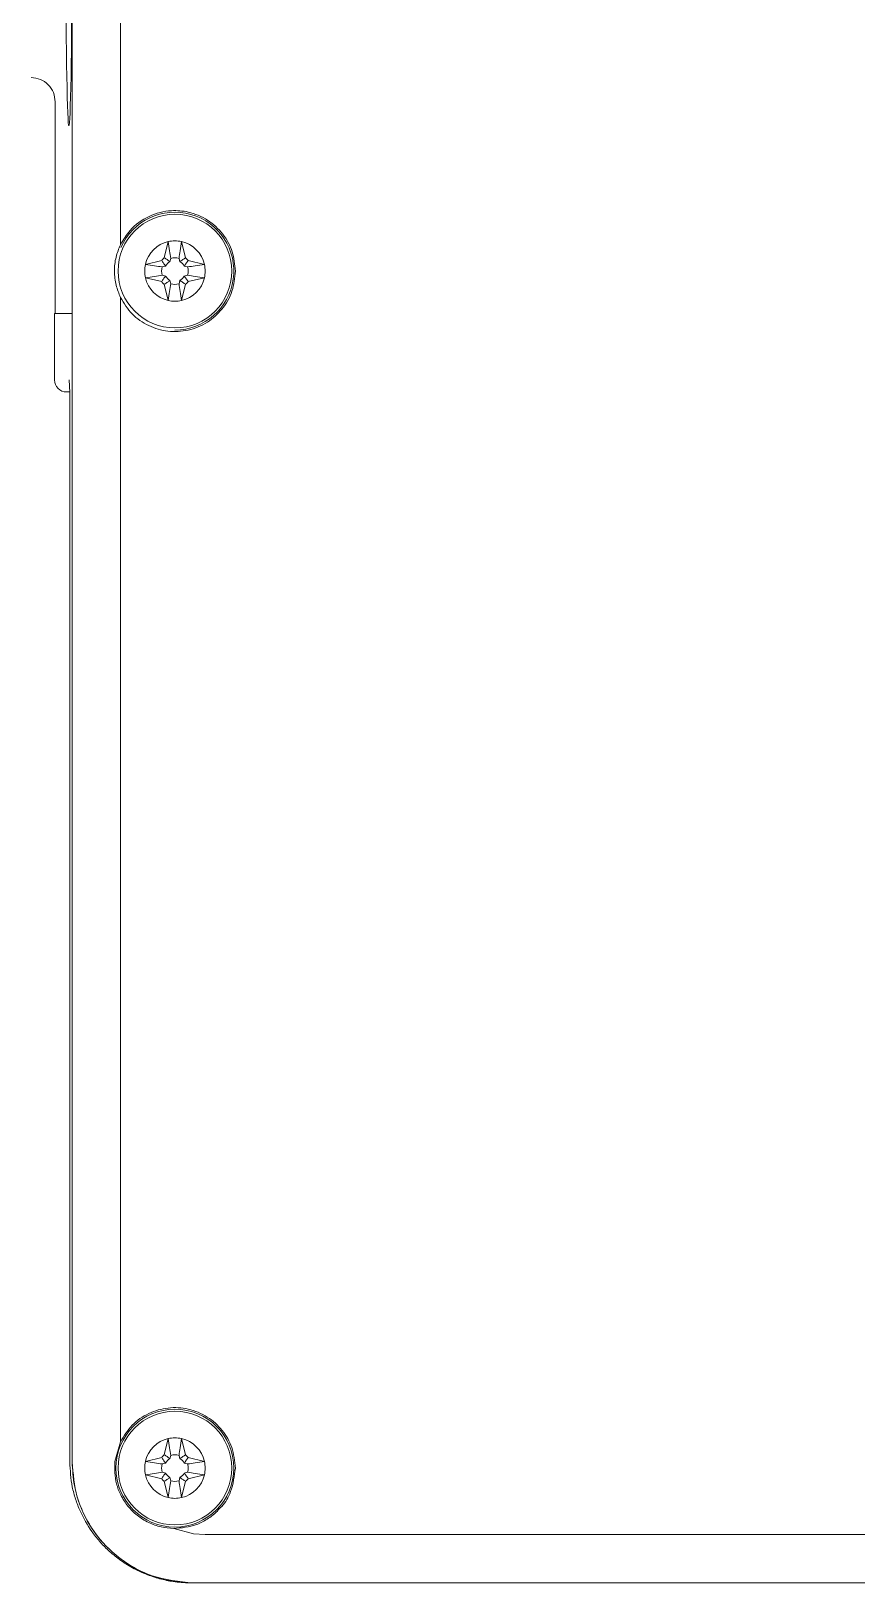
# Model space of a CAD drawing. Extents: x -6836 to 13740, y -142 to 3166.
# Drawn here: x 1492.72 to 1495.342, y 2938.186 to 2943.113 of the extents above; entities that cross this region are included whole.
import ezdxf

# ---------------------------------------------------------------- set-up
doc = ezdxf.new("R2010")
doc.units = 0
doc.header["$LTSCALE"] = 18
doc.header["$MEASUREMENT"] = 0
doc.layers.add('P-EQMT-N', color=3, linetype='Continuous')

# ---------------------------------------------------------------- blocks, each defined once
blk = doc.blocks.new('A$C472C50F8')
at = {"linetype": 'Continuous', "lineweight": 0}
for p, q in [((31.8501, 38.2164), (31.8501, 44.5501)), ((31.8502, 39.56), (31.8502, 34.5698)), ((32.0038, 39.56), (32.0038, 38.4345)), ((31.7965, 38.8882), (31.7965, 38.37)), ((32.1429, 38.3928), (32.1554, 38.4444)), ((32.1976, 38.4444), (32.2101, 38.3928)), ((32.0829, 38.3719), (32.1345, 38.3844)), ((32.1634, 38.391), (32.1608, 38.3803)), ((32.1922, 38.3803), (32.1896, 38.391)), ((32.2184, 38.3844), (32.2701, 38.3719)), ((31.7961, 38.37), (31.7961, 38.2164)), ((31.7965, 38.37), (31.7961, 38.37)), ((32.147, 38.3665), (32.1363, 38.3639)), ((32.1363, 38.3377), (32.147, 38.3351)), ((32.2167, 38.3639), (32.206, 38.3665)), ((32.206, 38.3351), (32.2167, 38.3377)), ((32.1345, 38.3172), (32.0829, 38.3297)), ((32.1554, 38.2572), (32.1429, 38.3088)), ((32.1608, 38.3213), (32.1634, 38.3106)), ((32.1896, 38.3106), (32.1922, 38.3213)), ((32.2101, 38.3088), (32.1976, 38.2572)), ((32.2701, 38.3297), (32.2184, 38.3172)), ((32.0038, 38.2671), (32.0038, 34.6344)), ((31.7942, 38.2164), (31.7942, 38.0053)), ((31.7945, 38.2164), (31.7942, 38.2164)), ((31.7961, 38.2164), (31.7945, 38.2164)), ((31.7961, 38.2164), (31.7965, 38.2164)), ((31.7965, 38.2164), (31.8501, 38.2164)), ((31.8502, 38.2164), (31.8501, 38.2164)), ((31.8502, 34.5698), (31.8502, 38.2164)), ((31.8329, 37.9669), (31.8326, 37.9669)), ((31.8426, 37.9669), (31.8329, 37.9669)), ((31.8426, 37.9669), (31.8426, 34.5698)), ((32.1429, 34.5926), (32.1554, 34.6442)), ((32.1976, 34.6442), (32.2101, 34.5926)), ((31.9857, 34.5715), (32.0038, 34.6344)), ((32.1634, 34.5908), (32.1608, 34.5801)), ((32.1922, 34.5801), (32.1896, 34.5908)), ((32.0829, 34.5717), (32.1345, 34.5842)), ((32.147, 34.5663), (32.1363, 34.5637)), ((32.2167, 34.5637), (32.206, 34.5663)), ((32.2184, 34.5842), (32.2701, 34.5717)), ((32.1345, 34.517), (32.0829, 34.5295)), ((32.1363, 34.5375), (32.147, 34.5349)), ((32.1554, 34.457), (32.1429, 34.5087)), ((32.1608, 34.5211), (32.1634, 34.5104)), ((32.1896, 34.5104), (32.1922, 34.5211)), ((32.2101, 34.5087), (32.1976, 34.457)), ((32.206, 34.5349), (32.2167, 34.5375)), ((32.2701, 34.5295), (32.2184, 34.517)), ((32.1726, 34.3587), (32.236, 34.342)), ((32.236, 34.342), (32.2725, 34.3395)), ((32.2341, 34.1859), (32.23, 34.1859)), ((32.2341, 34.1859), (36.5716, 34.1859)), ((32.2341, 34.1859), (34.4029, 34.1859))]:
    blk.add_line(p, q, dxfattribs=at)
for centre, radius in [((32.1765, 38.3508), 0.1804), ((32.1765, 34.5506), 0.1871), ((32.1765, 34.5506), 0.1804)]:
    blk.add_circle(centre, radius, dxfattribs=at)
for centre, radius, start, end in [((32.1765, 38.3508), 0.1871, 270, 156.2587), ((32.1765, 38.3508), 0.096, 102.709, 167.291), ((32.1765, 38.3508), 0.096, 77.291, 102.709), ((32.1765, 38.3508), 0.096, 12.709, 77.291), ((32.1765, 38.3508), 0.0537, 128.6822, 141.3178), ((32.1765, 38.3508), 0.0423, 71.9052, 108.0948), ((32.1765, 38.3508), 0.0537, 38.6822, 51.3178), ((32.1765, 38.3508), 0.096, 167.291, 192.709), ((32.1765, 38.3508), 0.0423, 161.9052, 198.0948), ((32.1765, 38.3508), 0.0334, 118.0076, 151.9924), ((32.1765, 38.3508), 0.0334, 208.0076, 241.9924), ((32.1765, 38.3508), 0.0334, 28.0076, 61.9924), ((32.1765, 38.3508), 0.0334, 298.0076, 331.9924), ((32.1765, 38.3508), 0.0423, 341.9052, 18.0948), ((32.1765, 38.3508), 0.096, 347.291, 12.709), ((32.1765, 38.3508), 0.096, 192.709, 257.291), ((32.1765, 38.3508), 0.0537, 218.6822, 231.3178), ((32.1765, 38.3508), 0.0423, 251.9052, 288.0948), ((32.1765, 38.3508), 0.096, 282.709, 347.291), ((32.1765, 38.3508), 0.0537, 308.6822, 321.3178), ((32.1765, 38.3508), 0.096, 257.291, 270), ((32.1765, 38.3508), 0.096, 270, 282.709), ((31.8326, 38.0053), 0.0384, 180, 270), ((32.1765, 34.5506), 0.096, 102.709, 167.291), ((32.1765, 34.5506), 0.096, 77.291, 102.709), ((32.1765, 34.5506), 0.096, 12.709, 77.291), ((32.1765, 34.5506), 0.0537, 128.6822, 141.3178), ((32.1765, 34.5506), 0.0423, 71.9052, 108.0948), ((32.1765, 34.5506), 0.0537, 38.6822, 51.3178), ((32.1765, 34.5506), 0.096, 167.291, 192.709), ((32.1765, 34.5506), 0.0423, 161.9052, 198.0948), ((32.1765, 34.5506), 0.0334, 118.0076, 151.9924), ((32.1765, 34.5506), 0.0334, 28.0076, 61.9924), ((32.1765, 34.5506), 0.0423, 341.9052, 18.0948), ((32.1765, 34.5506), 0.096, 347.291, 12.709), ((32.1765, 34.5506), 0.096, 192.709, 257.291), ((32.1765, 34.5506), 0.0537, 218.6822, 231.3178), ((32.1765, 34.5506), 0.0334, 208.0076, 241.9924), ((32.1765, 34.5506), 0.0423, 251.9052, 288.0948), ((32.1765, 34.5506), 0.0334, 298.0076, 331.9924), ((32.1765, 34.5506), 0.096, 282.709, 347.291), ((32.1765, 34.5506), 0.0537, 308.6822, 321.3178), ((32.1765, 34.5506), 0.096, 257.291, 270), ((32.1765, 34.5506), 0.096, 270, 282.709)]:
    blk.add_arc(centre, radius, start, end, dxfattribs=at)
blk.add_ellipse((31.84, 39.3488), major_axis=(0, 0.5374), ratio=0.017455, dxfattribs=at)
for points, knots in [([(31.7965, 38.8882), (31.7954, 38.8983), (31.7931, 38.9185), (31.7751, 38.9436), (31.75, 38.9616), (31.7298, 38.9639), (31.7197, 38.965)], [0, 0, 0, 0, 0.2512083, 0.5000048, 0.7487921, 1, 1, 1, 1]), ([(32.0038, 38.4345), (32.0131, 38.4503), (32.0353, 38.4877), (32.0923, 38.5285), (32.1587, 38.5455), (32.2238, 38.5401), (32.2822, 38.5157), (32.3308, 38.4706), (32.3625, 38.4135), (32.3665, 38.3715), (32.3684, 38.3508)], [0, 0, 0, 0, 0.106671, 0.25213, 0.395705, 0.499174, 0.629719, 0.756666, 0.880072, 1, 1, 1, 1]), ([(32.0038, 38.2671), (31.9985, 38.2799), (31.9876, 38.3064), (31.983, 38.3505), (31.9875, 38.3947), (31.9984, 38.4215), (32.0038, 38.4345)], [0, 0, 0, 0, 0.239957, 0.497906, 0.756227, 1, 1, 1, 1]), ([(32.1634, 38.391), (32.1622, 38.3991), (32.1595, 38.4169), (32.1569, 38.4347), (32.1554, 38.4444)], [0, 0, 0, 0, 0.45233, 1, 1, 1, 1]), ([(32.1896, 38.391), (32.1908, 38.3991), (32.1935, 38.4169), (32.1961, 38.4347), (32.1976, 38.4444)], [0, 0, 0, 0, 0.45233, 1, 1, 1, 1]), ([(32.147, 38.3665), (32.1447, 38.3696), (32.1403, 38.3755), (32.1364, 38.3815), (32.1345, 38.3844)], [0, 0, 0, 0, 0.526595, 1, 1, 1, 1]), ([(32.1608, 38.3803), (32.1577, 38.3826), (32.1518, 38.387), (32.1458, 38.3909), (32.1429, 38.3928)], [0, 0, 0, 0, 0.526595, 1, 1, 1, 1]), ([(32.1922, 38.3803), (32.1953, 38.3826), (32.2012, 38.387), (32.2072, 38.3909), (32.2101, 38.3928)], [0, 0, 0, 0, 0.5265944, 1, 1, 1, 1]), ([(32.206, 38.3665), (32.2083, 38.3696), (32.2127, 38.3755), (32.2166, 38.3815), (32.2184, 38.3844)], [0, 0, 0, 0, 0.526595, 1, 1, 1, 1]), ([(32.3684, 38.3508), (32.3663, 38.3293), (32.3621, 38.2858), (32.3291, 38.2288), (32.2804, 38.1851), (32.22, 38.16), (32.1543, 38.1565), (32.0919, 38.1747), (32.0376, 38.2118), (32.015, 38.2487), (32.0038, 38.2671)], [0, 0, 0, 0, 0.124506, 0.252013, 0.372311, 0.500699, 0.626011, 0.749769, 0.875091, 1, 1, 1, 1]), ([(32.1363, 38.3639), (32.1282, 38.3651), (32.1104, 38.3678), (32.0926, 38.3704), (32.0829, 38.3719)], [0, 0, 0, 0, 0.452332, 1, 1, 1, 1]), ([(32.1363, 38.3377), (32.1282, 38.3365), (32.1104, 38.3338), (32.0926, 38.3312), (32.0829, 38.3297)], [0, 0, 0, 0, 0.452332, 1, 1, 1, 1]), ([(32.147, 38.3351), (32.1447, 38.332), (32.1403, 38.3261), (32.1364, 38.3201), (32.1345, 38.3172)], [0, 0, 0, 0, 0.526593, 1, 1, 1, 1]), ([(32.206, 38.3351), (32.2083, 38.332), (32.2127, 38.3261), (32.2166, 38.3201), (32.2184, 38.3172)], [0, 0, 0, 0, 0.526593, 1, 1, 1, 1]), ([(32.2167, 38.3639), (32.2248, 38.3651), (32.2426, 38.3678), (32.2604, 38.3704), (32.2701, 38.3719)], [0, 0, 0, 0, 0.452332, 1, 1, 1, 1]), ([(32.2167, 38.3377), (32.2248, 38.3365), (32.2426, 38.3338), (32.2604, 38.3312), (32.2701, 38.3297)], [0, 0, 0, 0, 0.452332, 1, 1, 1, 1]), ([(32.1429, 38.3088), (32.1465, 38.3112), (32.1525, 38.3151), (32.1584, 38.3195), (32.1608, 38.3213)], [0, 0, 0, 0, 0.593406, 1, 1, 1, 1]), ([(32.1634, 38.3106), (32.1622, 38.3025), (32.1595, 38.2847), (32.1569, 38.2669), (32.1554, 38.2572)], [0, 0, 0, 0, 0.45233, 1, 1, 1, 1]), ([(32.1896, 38.3106), (32.1908, 38.3025), (32.1935, 38.2847), (32.1961, 38.2669), (32.1976, 38.2572)], [0, 0, 0, 0, 0.45233, 1, 1, 1, 1]), ([(32.1922, 38.3213), (32.1953, 38.319), (32.2012, 38.3146), (32.2072, 38.3107), (32.2101, 38.3088)], [0, 0, 0, 0, 0.526593, 1, 1, 1, 1]), ([(31.8407, 38.0053), (31.841, 38.0004), (31.8417, 37.9914), (31.8423, 37.9745), (31.8426, 37.9669)], [0, 0, 0, 0, 0.553516, 1, 1, 1, 1]), ([(32.0038, 34.6344), (32.0151, 34.6528), (32.0377, 34.6897), (32.0922, 34.7268), (32.1546, 34.745), (32.2202, 34.7413), (32.2811, 34.716), (32.3288, 34.6727), (32.3618, 34.6159), (32.3661, 34.573), (32.3684, 34.5506)], [0, 0, 0, 0, 0.1250663, 0.2504305, 0.3740978, 0.4993855, 0.6266355, 0.7509015, 0.8698255, 1, 1, 1, 1]), ([(32.1634, 34.5908), (32.1622, 34.5989), (32.1595, 34.6167), (32.1569, 34.6345), (32.1554, 34.6442)], [0, 0, 0, 0, 0.452338, 1, 1, 1, 1]), ([(32.1896, 34.5908), (32.1908, 34.5989), (32.1935, 34.6167), (32.1961, 34.6345), (32.1976, 34.6442)], [0, 0, 0, 0, 0.452338, 1, 1, 1, 1]), ([(32.1608, 34.5801), (32.1577, 34.5824), (32.1518, 34.5868), (32.1458, 34.5907), (32.1429, 34.5926)], [0, 0, 0, 0, 0.526596, 1, 1, 1, 1]), ([(32.1922, 34.5801), (32.1953, 34.5824), (32.2012, 34.5868), (32.2072, 34.5907), (32.2101, 34.5926)], [0, 0, 0, 0, 0.5265954, 1, 1, 1, 1]), ([(32.23, 34.1859), (32.2123, 34.1866), (32.1798, 34.1879), (32.1327, 34.1974), (32.0872, 34.2118), (32.0423, 34.2327), (32.0007, 34.2592), (31.9659, 34.2878), (31.9368, 34.3178), (31.9051, 34.358), (31.8793, 34.4031), (31.8606, 34.4518), (31.8464, 34.5033), (31.8441, 34.5433), (31.8426, 34.5698)], [0, 0, 0, 0, 0.092701, 0.169907, 0.250071, 0.340379, 0.423694, 0.500088, 0.566131, 0.629778, 0.750117, 0.813963, 0.876806, 1, 1, 1, 1]), ([(31.8502, 34.5698), (31.8517, 34.5447), (31.8545, 34.4944), (31.8773, 34.4219), (31.9129, 34.3552), (31.9609, 34.2966), (32.0195, 34.2485), (32.0863, 34.213), (32.1587, 34.1902), (32.209, 34.1874), (32.2341, 34.1859)], [0, 0, 0, 0, 0.125095, 0.249974, 0.374961, 0.499998, 0.625038, 0.750026, 0.874902, 1, 1, 1, 1]), ([(31.8502, 34.5698), (31.8534, 34.5324), (31.8598, 34.4574), (31.9101, 34.3542), (31.9902, 34.2652), (32.1016, 34.1993), (32.1899, 34.1904), (32.2341, 34.1859)], [0, 0, 0, 0, 0.186471, 0.373147, 0.560639, 0.780497, 1, 1, 1, 1]), ([(32.1726, 34.3587), (32.1591, 34.3598), (32.1318, 34.3621), (32.092, 34.3766), (32.0562, 34.399), (32.026, 34.4291), (32.0041, 34.4633), (31.9854, 34.511), (31.9856, 34.5476), (31.9857, 34.5715)], [0, 0, 0, 0, 0.127588, 0.258907, 0.397314, 0.524495, 0.657389, 0.776416, 1, 1, 1, 1]), ([(32.1363, 34.5637), (32.1282, 34.5649), (32.1104, 34.5676), (32.0926, 34.5702), (32.0829, 34.5717)], [0, 0, 0, 0, 0.452332, 1, 1, 1, 1]), ([(32.147, 34.5663), (32.1447, 34.5694), (32.1403, 34.5753), (32.1364, 34.5813), (32.1345, 34.5842)], [0, 0, 0, 0, 0.526596, 1, 1, 1, 1]), ([(32.3684, 34.5506), (32.3653, 34.5255), (32.36, 34.4824), (32.3342, 34.4349), (32.3152, 34.4208), (32.3111, 34.4131), (32.3104, 34.4131), (32.3104, 34.4131), (32.3104, 34.4131), (32.3103, 34.413), (32.3103, 34.413), (32.3103, 34.413), (32.3103, 34.413), (32.3103, 34.413), (32.3102, 34.4129), (32.3101, 34.4128), (32.3098, 34.4125), (32.3093, 34.412), (32.3082, 34.411), (32.3061, 34.409), (32.3017, 34.4051), (32.2928, 34.3977), (32.2742, 34.3846), (32.2348, 34.3641), (32.1972, 34.3609), (32.1726, 34.3587)], [0, 0, 0, 0, 0.250211, 0.430541, 0.49434, 0.50192, 0.501922, 0.501923, 0.501931, 0.501941, 0.501955, 0.501987, 0.502052, 0.502181, 0.502441, 0.502959, 0.503997, 0.506069, 0.510211, 0.518489, 0.534993, 0.567818, 0.632707, 0.759402, 1, 1, 1, 1]), ([(32.206, 34.5663), (32.2083, 34.5694), (32.2127, 34.5753), (32.2166, 34.5813), (32.2184, 34.5842)], [0, 0, 0, 0, 0.526596, 1, 1, 1, 1]), ([(32.2167, 34.5637), (32.2248, 34.5649), (32.2426, 34.5676), (32.2604, 34.5702), (32.2701, 34.5717)], [0, 0, 0, 0, 0.452332, 1, 1, 1, 1]), ([(32.1363, 34.5375), (32.1282, 34.5363), (32.1104, 34.5336), (32.0926, 34.531), (32.0829, 34.5295)], [0, 0, 0, 0, 0.452332, 1, 1, 1, 1]), ([(32.147, 34.5349), (32.1447, 34.5318), (32.1403, 34.5259), (32.1364, 34.5199), (32.1345, 34.517)], [0, 0, 0, 0, 0.526596, 1, 1, 1, 1]), ([(32.1429, 34.5087), (32.1465, 34.511), (32.1525, 34.5149), (32.1584, 34.5193), (32.1608, 34.5211)], [0, 0, 0, 0, 0.5934043, 1, 1, 1, 1]), ([(32.1634, 34.5104), (32.1622, 34.5023), (32.1595, 34.4845), (32.1569, 34.4667), (32.1554, 34.457)], [0, 0, 0, 0, 0.45233, 1, 1, 1, 1]), ([(32.1896, 34.5104), (32.1908, 34.5023), (32.1935, 34.4845), (32.1961, 34.4667), (32.1976, 34.457)], [0, 0, 0, 0, 0.45233, 1, 1, 1, 1]), ([(32.1922, 34.5211), (32.1953, 34.5188), (32.2012, 34.5144), (32.2072, 34.5105), (32.2101, 34.5087)], [0, 0, 0, 0, 0.5265944, 1, 1, 1, 1]), ([(32.206, 34.5349), (32.2083, 34.5318), (32.2127, 34.5259), (32.2166, 34.5199), (32.2184, 34.517)], [0, 0, 0, 0, 0.526596, 1, 1, 1, 1]), ([(32.2167, 34.5375), (32.2248, 34.5363), (32.2426, 34.5336), (32.2604, 34.531), (32.2701, 34.5295)], [0, 0, 0, 0, 0.452332, 1, 1, 1, 1]), ([(32.2725, 34.3395), (32.6278, 34.3395), (33.338, 34.3395), (34.0481, 34.3395), (34.4029, 34.3395)], [0, 0, 0, 0, 0.500414, 1, 1, 1, 1])]:
    blk.add_open_spline(points, degree=3, knots=knots, dxfattribs=at)

msp = doc.modelspace()

# ---------------------------------------------------------------- block references
at = {"layer": 'P-EQMT-N'}
msp.add_blockref('A$C472C50F8', (1461, 2904), dxfattribs=at)

doc.saveas('drawing.dxf')
